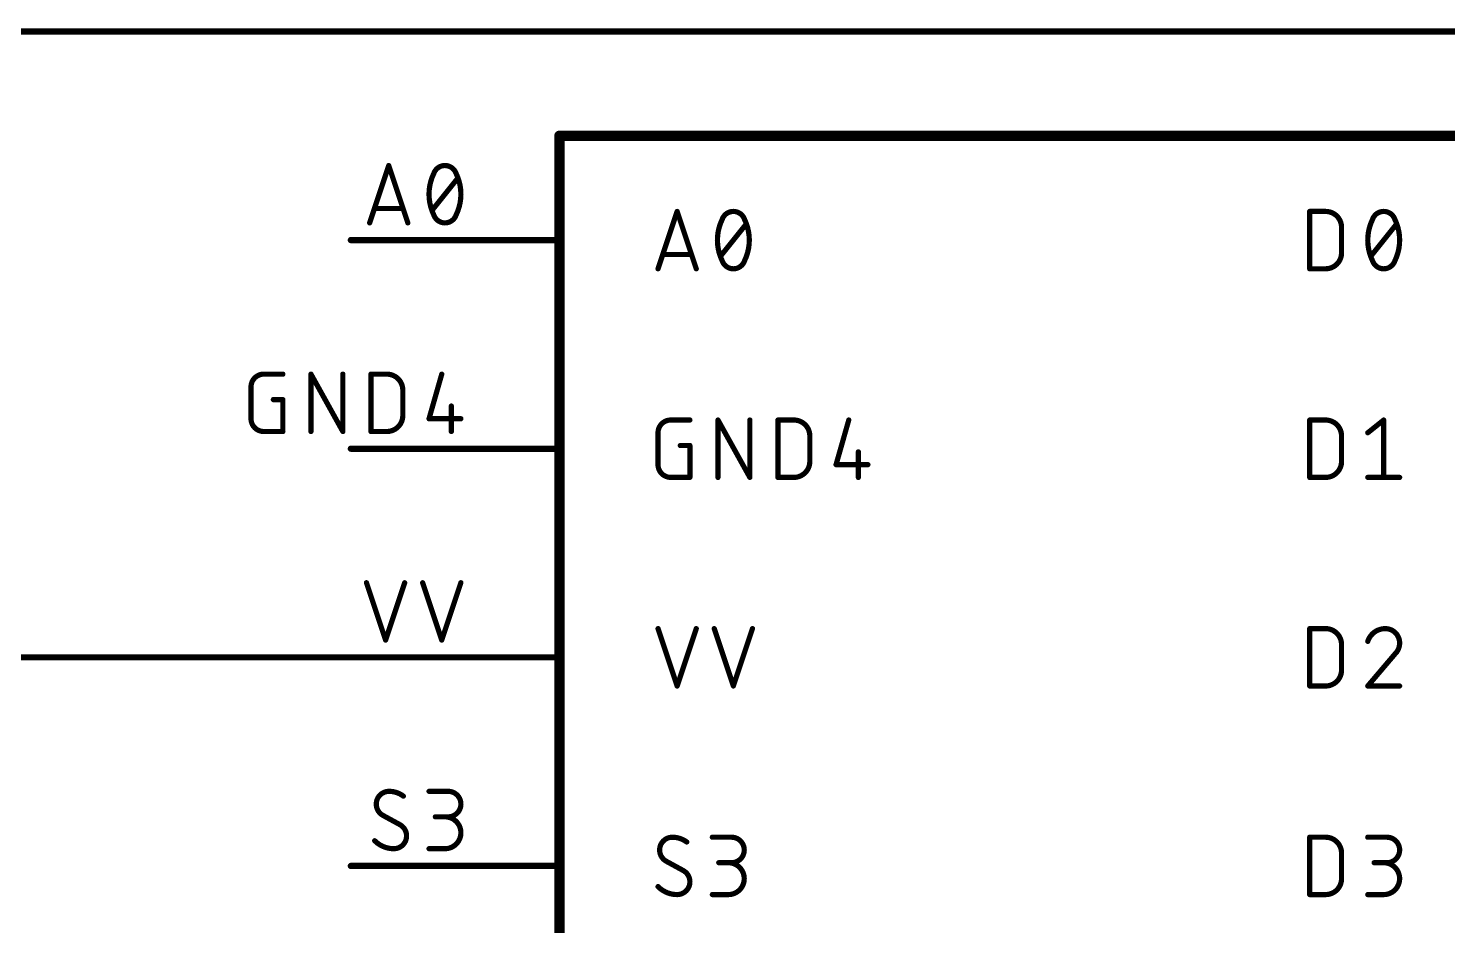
# Model space of a CAD drawing. Extents: x -10 to 250, y 0 to 179.
# Drawn here: x 75.97 to 110.53, y 115.39 to 137.24 of the extents above; entities that cross this region are included whole.
import ezdxf

# ---------------------------------------------------------------- set-up
doc = ezdxf.new("R2010")
doc.units = 0
for name, color, linetype in [('91', 94, 'CONTINUOUS'), ('94', 14, 'CONTINUOUS'), ('95', 250, 'CONTINUOUS')]:
    doc.layers.add(name, color=color, linetype=linetype)

msp = doc.modelspace()

# ---------------------------------------------------------------- linework, layer by layer
at = {"layer": '91', "const_width": 0.1524}
for points in [[(119.38, 137.16), (60.96, 137.16)], [(83.82, 121.92), (58.42, 121.92)]]:
    msp.add_lwpolyline(points, dxfattribs=at)
at = {"layer": '91', "const_width": 0.0762}
msp.add_lwpolyline([(83.82, 121.8819, 1), (83.82, 121.9581)], format="xyb", dxfattribs=at)
at = {"layer": '94'}
for points, const_width in [([(88.9, 134.62), (88.9, 58.42)], 0.254), ([(111.76, 134.62), (88.9, 134.62)], 0.254), ([(83.82, 132.08), (88.9, 132.08)], 0.1524), ([(83.82, 127), (88.9, 127)], 0.1524), ([(83.82, 121.92), (88.9, 121.92)], 0.1524), ([(83.82, 116.84), (88.9, 116.84)], 0.1524)]:
    msp.add_lwpolyline(points, dxfattribs=dict(at, const_width=const_width))
for points, const_width in [([(88.9635, 134.62, 1), (88.8365, 134.62)], 0.127), ([(88.9, 134.6835, 1), (88.9, 134.5565)], 0.127), ([(83.82, 132.1181, 1), (83.82, 132.0419)], 0.0762), ([(88.9, 132.0419, 1), (88.9, 132.1181)], 0.0762), ([(83.82, 127.0381, 1), (83.82, 126.9619)], 0.0762), ([(88.9, 126.9619, 1), (88.9, 127.0381)], 0.0762), ([(83.82, 121.9581, 1), (83.82, 121.8819)], 0.0762), ([(88.9, 121.8819, 1), (88.9, 121.9581)], 0.0762), ([(83.82, 116.8781, 1), (83.82, 116.8019)], 0.0762), ([(88.9, 116.8019, 1), (88.9, 116.8781)], 0.0762)]:
    msp.add_lwpolyline(points, format="xyb", dxfattribs=dict(at, const_width=const_width))
at = {"layer": '95', "const_width": 0.127}
for points in [[(84.2771, 132.4991), (84.7428, 133.8961)], [(84.7428, 133.8961), (85.2085, 132.4991)], [(85.8012, 132.8095), (86.4221, 133.5857)], [(85.092, 132.8484), (84.3935, 132.8484)], [(91.3003, 131.3815), (91.766, 132.7785)], [(91.766, 132.7785), (92.2316, 131.3815)], [(107.1691, 131.3815), (107.1691, 132.7785)], [(107.1691, 132.7785), (107.5572, 132.7785)], [(92.8244, 131.6919), (93.4453, 132.4681)], [(107.9452, 132.3904), (107.9452, 131.7696)], [(108.6612, 131.6919), (109.2821, 132.4681)], [(92.1152, 131.7308), (91.4167, 131.7308)], [(107.5572, 131.3815), (107.1691, 131.3815)], [(81.3889, 127.7295), (81.3889, 128.5057)], [(81.6993, 128.8161), (82.165, 128.8161)], [(82.849, 127.4191), (82.849, 128.8161)], [(82.849, 128.8161), (83.6251, 127.4191)], [(83.6251, 127.4191), (83.6251, 128.8161)], [(84.3091, 127.4191), (84.3091, 128.8161)], [(84.3091, 128.8161), (84.6972, 128.8161)], [(86.034, 128.8161), (85.7236, 127.7295)], [(81.9322, 128.1952), (82.165, 128.1952)], [(82.165, 128.1952), (82.165, 127.4191)], [(85.0852, 128.428), (85.0852, 127.8072)], [(86.2669, 128.04), (86.2669, 127.4191)], [(85.7236, 127.7295), (86.4997, 127.7295)], [(91.6107, 127.6985), (92.0764, 127.6985)], [(92.7604, 126.3015), (92.7604, 127.6985)], [(92.7604, 127.6985), (93.5365, 126.3015)], [(93.5365, 126.3015), (93.5365, 127.6985)], [(94.2205, 126.3015), (94.2205, 127.6985)], [(94.2205, 127.6985), (94.6086, 127.6985)], [(95.9454, 127.6985), (95.635, 126.6119)], [(107.1691, 126.3015), (107.1691, 127.6985)], [(107.1691, 127.6985), (107.5572, 127.6985)], [(108.5836, 127.3881), (108.9716, 127.6985)], [(108.9716, 127.6985), (108.9716, 126.3015)], [(82.165, 127.4191), (81.6993, 127.4191)], [(84.6972, 127.4191), (84.3091, 127.4191)], [(91.3003, 126.6119), (91.3003, 127.3881)], [(94.9966, 127.3104), (94.9966, 126.6896)], [(107.9452, 127.3104), (107.9452, 126.6896)], [(91.8436, 127.0776), (92.0764, 127.0776)], [(92.0764, 127.0776), (92.0764, 126.3015)], [(96.1783, 126.9224), (96.1783, 126.3015)], [(95.635, 126.6119), (96.4111, 126.6119)], [(92.0764, 126.3015), (91.6107, 126.3015)], [(94.6086, 126.3015), (94.2205, 126.3015)], [(107.5572, 126.3015), (107.1691, 126.3015)], [(108.5836, 126.3015), (109.3597, 126.3015)], [(84.1995, 123.7361), (84.6652, 122.3391)], [(84.6652, 122.3391), (85.1309, 123.7361)], [(85.5684, 123.7361), (86.034, 122.3391)], [(86.034, 122.3391), (86.4997, 123.7361)], [(91.3003, 122.6185), (91.766, 121.2215)], [(91.766, 121.2215), (92.2316, 122.6185)], [(92.6692, 122.6185), (93.1348, 121.2215)], [(93.1348, 121.2215), (93.6005, 122.6185)], [(107.1691, 121.2215), (107.1691, 122.6185)], [(107.1691, 122.6185), (107.5572, 122.6185)], [(107.9452, 122.2304), (107.9452, 121.6096)], [(109.2433, 121.9976), (108.5836, 121.2215)], [(107.5572, 121.2215), (107.1691, 121.2215)], [(108.5836, 121.2215), (109.3597, 121.2215)], [(85.7236, 118.6561), (86.1893, 118.6561)], [(85.0213, 117.8412), (84.5944, 118.074)], [(86.1893, 118.0352), (85.8788, 118.0352)], [(92.6235, 117.5385), (93.0892, 117.5385)], [(107.1691, 116.1415), (107.1691, 117.5385)], [(107.1691, 117.5385), (107.5572, 117.5385)], [(108.5836, 117.5385), (109.0493, 117.5385)], [(85.7236, 117.2591), (86.1116, 117.2591)], [(107.9452, 117.1504), (107.9452, 116.5296)], [(91.9212, 116.7236), (91.4943, 116.9564)], [(93.0892, 116.9176), (92.7787, 116.9176)], [(109.0493, 116.9176), (108.7388, 116.9176)], [(92.6235, 116.1415), (93.0116, 116.1415)], [(107.5572, 116.1415), (107.1691, 116.1415)], [(108.5836, 116.1415), (108.9716, 116.1415)]]:
    msp.add_lwpolyline(points, dxfattribs=at)
at = {"layer": '95'}
for points, const_width in [([(84.7729, 133.9061, 1), (84.7127, 133.8861)], 0.0635), ([(84.7729, 133.8861, 1), (84.7127, 133.9061)], 0.0635), ([(85.84, 133.7021, 0.1139), (85.7236, 133.1976)], 0.127), ([(86.1116, 133.8961, 0.3205), (85.84, 133.7021)], 0.127), ([(85.8685, 133.6882, 1), (85.8115, 133.716)], 0.0635), ([(86.3833, 133.7021, 0.3205), (86.1116, 133.8961)], 0.127), ([(86.1116, 133.9278, 1), (86.1116, 133.8644)], 0.0635), ([(86.1116, 133.8644, 1), (86.1116, 133.9279)], 0.0635), ([(86.4118, 133.716, 1), (86.3547, 133.6882)], 0.0635), ([(86.4997, 133.1976, 0.1139), (86.3833, 133.7021)], 0.127), ([(85.81, 133.7124, 1), (85.87, 133.6918)], 0.0635), ([(86.3533, 133.6918, 1), (86.4133, 133.7124)], 0.0635), ([(86.4469, 133.5658, 1), (86.3973, 133.6055)], 0.0635), ([(85.7553, 133.1976, 1), (85.6918, 133.1976)], 0.0635), ([(85.6918, 133.1976, 1), (85.7553, 133.1976)], 0.0635), ([(85.7236, 133.1976, 0.1139), (85.84, 132.6931)], 0.127), ([(86.3833, 132.6931, 0.1139), (86.4997, 133.1976)], 0.127), ([(86.5315, 133.1976, 1), (86.468, 133.1976)], 0.0635), ([(86.468, 133.1976, 1), (86.5314, 133.1976)], 0.0635), ([(84.3935, 132.8801, 1), (84.3935, 132.8166)], 0.0635), ([(85.092, 132.8166, 1), (85.092, 132.8801)], 0.0635), ([(85.7764, 132.8294, 1), (85.826, 132.7897)], 0.0635), ([(85.84, 132.6931, 0.3205), (86.1116, 132.4991)], 0.127), ([(85.87, 132.7034, 1), (85.81, 132.6828)], 0.0635), ([(85.8115, 132.6792, 1), (85.8685, 132.707)], 0.0635), ([(86.1116, 132.4991, 0.3205), (86.3833, 132.6931)], 0.127), ([(86.3547, 132.707, 1), (86.4118, 132.6792)], 0.0635), ([(86.4133, 132.6828, 1), (86.3533, 132.7034)], 0.0635), ([(91.7961, 132.7885, 1), (91.7358, 132.7685)], 0.0635), ([(91.7961, 132.7685, 1), (91.7358, 132.7885)], 0.0635), ([(93.1348, 132.7785, 0.3205), (92.8632, 132.5845)], 0.127), ([(93.4065, 132.5845, 0.3205), (93.1348, 132.7785)], 0.127), ([(93.1348, 132.8102, 1), (93.1348, 132.7468)], 0.0635), ([(93.1348, 132.7468, 1), (93.1348, 132.8102)], 0.0635), ([(107.2009, 132.7785, 1), (107.1374, 132.7785)], 0.0635), ([(107.1691, 132.8102, 1), (107.1691, 132.7468)], 0.0635), ([(107.9452, 132.3904, 0.4142), (107.5572, 132.7785)], 0.127), ([(107.5572, 132.8102, 1), (107.5572, 132.7468)], 0.0635), ([(107.5572, 132.7468, 1), (107.5572, 132.8102)], 0.0635), ([(108.9716, 132.7785, 0.3205), (108.7, 132.5845)], 0.127), ([(109.2433, 132.5845, 0.3205), (108.9716, 132.7785)], 0.127), ([(108.9716, 132.8102, 1), (108.9716, 132.7468)], 0.0635), ([(108.9716, 132.7468, 1), (108.9716, 132.8102)], 0.0635), ([(84.247, 132.5091, 1), (84.3072, 132.4891)], 0.0635), ([(85.1783, 132.4891, 1), (85.2386, 132.5091)], 0.0635), ([(86.1116, 132.5308, 1), (86.1116, 132.4674)], 0.0635), ([(86.1116, 132.4674, 1), (86.1116, 132.5308)], 0.0635), ([(92.8632, 132.5845, 0.1139), (92.7468, 132.08)], 0.127), ([(92.8331, 132.5948, 1), (92.8932, 132.5742)], 0.0635), ([(92.8917, 132.5706, 1), (92.8346, 132.5984)], 0.0635), ([(93.435, 132.5984, 1), (93.3779, 132.5706)], 0.0635), ([(93.5229, 132.08, 0.1139), (93.4065, 132.5845)], 0.127), ([(93.3764, 132.5742, 1), (93.4365, 132.5948)], 0.0635), ([(93.4701, 132.4482, 1), (93.4205, 132.4879)], 0.0635), ([(107.977, 132.3904, 1), (107.9135, 132.3904)], 0.0635), ([(107.9135, 132.3904, 1), (107.977, 132.3904)], 0.0635), ([(108.7, 132.5845, 0.1139), (108.5836, 132.08)], 0.127), ([(108.67, 132.5948, 1), (108.73, 132.5742)], 0.0635), ([(108.7285, 132.5706, 1), (108.6715, 132.5984)], 0.0635), ([(109.2718, 132.5984, 1), (109.2147, 132.5706)], 0.0635), ([(109.3597, 132.08, 0.1139), (109.2433, 132.5845)], 0.127), ([(109.2133, 132.5742, 1), (109.2733, 132.5948)], 0.0635), ([(109.3069, 132.4482, 1), (109.2573, 132.4879)], 0.0635), ([(92.7468, 132.08, 0.1139), (92.8632, 131.5755)], 0.127), ([(92.7785, 132.08, 1), (92.715, 132.08)], 0.0635), ([(92.715, 132.08, 1), (92.7785, 132.08)], 0.0635), ([(93.4065, 131.5755, 0.1139), (93.5229, 132.08)], 0.127), ([(93.5546, 132.08, 1), (93.4911, 132.08)], 0.0635), ([(93.4911, 132.08, 1), (93.5546, 132.08)], 0.0635), ([(108.6153, 132.08, 1), (108.5518, 132.08)], 0.0635), ([(108.5518, 132.08, 1), (108.6153, 132.08)], 0.0635), ([(108.5836, 132.08, 0.1139), (108.7, 131.5755)], 0.127), ([(109.2433, 131.5755, 0.1139), (109.3597, 132.08)], 0.127), ([(109.3915, 132.08, 1), (109.328, 132.08)], 0.0635), ([(109.328, 132.08, 1), (109.3914, 132.08)], 0.0635), ([(91.4167, 131.7625, 1), (91.4167, 131.699)], 0.0635), ([(92.1152, 131.699, 1), (92.1152, 131.7625)], 0.0635), ([(92.7996, 131.7118, 1), (92.8492, 131.6721)], 0.0635), ([(107.5572, 131.3815, 0.4142), (107.9452, 131.7696)], 0.127), ([(107.977, 131.7696, 1), (107.9135, 131.7696)], 0.0635), ([(107.9135, 131.7696, 1), (107.977, 131.7696)], 0.0635), ([(108.6364, 131.7118, 1), (108.686, 131.6721)], 0.0635), ([(91.2702, 131.3915, 1), (91.3304, 131.3715)], 0.0635), ([(92.2015, 131.3715, 1), (92.2618, 131.3915)], 0.0635), ([(92.8932, 131.5858, 1), (92.8331, 131.5652)], 0.0635), ([(92.8632, 131.5755, 0.3205), (93.1348, 131.3815)], 0.127), ([(92.8346, 131.5616, 1), (92.8917, 131.5894)], 0.0635), ([(93.1348, 131.3815, 0.3205), (93.4065, 131.5755)], 0.127), ([(93.1348, 131.4132, 1), (93.1348, 131.3498)], 0.0635), ([(93.1348, 131.3498, 1), (93.1348, 131.4132)], 0.0635), ([(93.3779, 131.5894, 1), (93.435, 131.5616)], 0.0635), ([(93.4365, 131.5652, 1), (93.3764, 131.5858)], 0.0635), ([(107.1691, 131.4133, 1), (107.1691, 131.3498)], 0.0635), ([(107.1374, 131.3815, 1), (107.2009, 131.3815)], 0.0635), ([(107.5572, 131.4132, 1), (107.5572, 131.3498)], 0.0635), ([(107.5572, 131.3498, 1), (107.5572, 131.4133)], 0.0635), ([(108.7, 131.5755, 0.3205), (108.9716, 131.3815)], 0.127), ([(108.73, 131.5858, 1), (108.67, 131.5652)], 0.0635), ([(108.6715, 131.5616, 1), (108.7285, 131.5894)], 0.0635), ([(108.9716, 131.3815, 0.3205), (109.2433, 131.5755)], 0.127), ([(108.9716, 131.4132, 1), (108.9716, 131.3498)], 0.0635), ([(108.9716, 131.3498, 1), (108.9716, 131.4132)], 0.0635), ([(109.2147, 131.5894, 1), (109.2718, 131.5616)], 0.0635), ([(109.2733, 131.5652, 1), (109.2133, 131.5858)], 0.0635), ([(81.6993, 128.8161, 0.4142), (81.3889, 128.5057)], 0.127), ([(81.4206, 128.5057, 1), (81.3571, 128.5057)], 0.0635), ([(81.6993, 128.8478, 1), (81.6993, 128.7844)], 0.0635), ([(81.6993, 128.7844, 1), (81.6993, 128.8478)], 0.0635), ([(82.165, 128.7844, 1), (82.165, 128.8478)], 0.0635), ([(82.8768, 128.8315, 1), (82.8212, 128.8007)], 0.0635), ([(82.8808, 128.8161, 1), (82.8173, 128.8161)], 0.0635), ([(83.6569, 128.8161, 1), (83.5934, 128.8161)], 0.0635), ([(84.3409, 128.8161, 1), (84.2774, 128.8161)], 0.0635), ([(84.3091, 128.8478, 1), (84.3091, 128.7844)], 0.0635), ([(85.0852, 128.428, 0.4142), (84.6972, 128.8161)], 0.127), ([(84.6972, 128.8478, 1), (84.6972, 128.7844)], 0.0635), ([(84.6972, 128.7844, 1), (84.6972, 128.8478)], 0.0635), ([(86.0646, 128.8074, 1), (86.0035, 128.8248)], 0.0635), ([(81.3571, 128.5057, 1), (81.4206, 128.5057)], 0.0635), ([(81.9322, 128.227, 1), (81.9322, 128.1635)], 0.0635), ([(82.1968, 128.1952, 1), (82.1333, 128.1952)], 0.0635), ([(82.165, 128.1635, 1), (82.165, 128.227)], 0.0635), ([(85.117, 128.428, 1), (85.0535, 128.428)], 0.0635), ([(85.0535, 128.428, 1), (85.117, 128.428)], 0.0635), ([(86.2986, 128.04, 1), (86.2351, 128.04)], 0.0635), ([(81.3889, 127.7295, 0.4142), (81.6993, 127.4191)], 0.127), ([(81.4206, 127.7295, 1), (81.3571, 127.7295)], 0.0635), ([(81.3571, 127.7295, 1), (81.4206, 127.7295)], 0.0635), ([(84.6972, 127.4191, 0.4142), (85.0852, 127.8072)], 0.127), ([(85.117, 127.8072, 1), (85.0535, 127.8072)], 0.0635), ([(85.0535, 127.8072, 1), (85.117, 127.8072)], 0.0635), ([(85.7236, 127.7613, 1), (85.7236, 127.6978)], 0.0635), ([(85.6931, 127.7383, 1), (85.7541, 127.7208)], 0.0635), ([(86.4997, 127.6978, 1), (86.4997, 127.7613)], 0.0635), ([(91.6107, 127.6985, 0.4142), (91.3003, 127.3881)], 0.127), ([(91.6107, 127.7303, 1), (91.6107, 127.6668)], 0.0635), ([(91.6107, 127.6668, 1), (91.6107, 127.7302)], 0.0635), ([(92.0764, 127.6668, 1), (92.0764, 127.7303)], 0.0635), ([(92.7922, 127.6985, 1), (92.7287, 127.6985)], 0.0635), ([(92.7882, 127.7139, 1), (92.7327, 127.6831)], 0.0635), ([(93.5683, 127.6985, 1), (93.5048, 127.6985)], 0.0635), ([(94.2205, 127.7303, 1), (94.2205, 127.6668)], 0.0635), ([(94.2523, 127.6985, 1), (94.1888, 127.6985)], 0.0635), ([(94.6086, 127.7303, 1), (94.6086, 127.6668)], 0.0635), ([(94.9966, 127.3104, 0.4142), (94.6086, 127.6985)], 0.127), ([(94.6086, 127.6668, 1), (94.6086, 127.7303)], 0.0635), ([(95.976, 127.6898, 1), (95.9149, 127.7072)], 0.0635), ([(107.1691, 127.7303, 1), (107.1691, 127.6668)], 0.0635), ([(107.2009, 127.6985, 1), (107.1374, 127.6985)], 0.0635), ([(107.5572, 127.7303, 1), (107.5572, 127.6668)], 0.0635), ([(107.9452, 127.3104, 0.4142), (107.5572, 127.6985)], 0.127), ([(107.5572, 127.6668, 1), (107.5572, 127.7303)], 0.0635), ([(109.0034, 127.6985, 1), (108.9399, 127.6985)], 0.0635), ([(108.9915, 127.6737, 1), (108.9518, 127.7233)], 0.0635), ([(81.6993, 127.4509, 1), (81.6993, 127.3873)], 0.0635), ([(81.6993, 127.3873, 1), (81.6993, 127.4509)], 0.0635), ([(82.1333, 127.4191, 1), (82.1968, 127.4191)], 0.0635), ([(82.165, 127.3873, 1), (82.165, 127.4509)], 0.0635), ([(82.8173, 127.4191, 1), (82.8808, 127.4191)], 0.0635), ([(83.5934, 127.4191, 1), (83.6569, 127.4191)], 0.0635), ([(83.5974, 127.4037, 1), (83.6529, 127.4345)], 0.0635), ([(84.3091, 127.4509, 1), (84.3091, 127.3873)], 0.0635), ([(84.2774, 127.4191, 1), (84.3409, 127.4191)], 0.0635), ([(84.6972, 127.4508, 1), (84.6972, 127.3874)], 0.0635), ([(84.6972, 127.3873, 1), (84.6972, 127.4509)], 0.0635), ([(86.2351, 127.4191, 1), (86.2986, 127.4191)], 0.0635), ([(91.3321, 127.3881, 1), (91.2686, 127.3881)], 0.0635), ([(91.2686, 127.3881, 1), (91.3321, 127.3881)], 0.0635), ([(95.0284, 127.3104, 1), (94.9649, 127.3104)], 0.0635), ([(94.9649, 127.3104, 1), (95.0284, 127.3104)], 0.0635), ([(107.977, 127.3104, 1), (107.9135, 127.3104)], 0.0635), ([(107.9135, 127.3104, 1), (107.977, 127.3104)], 0.0635), ([(108.5638, 127.4128, 1), (108.6034, 127.3633)], 0.0635), ([(91.8436, 127.1094, 1), (91.8436, 127.0459)], 0.0635), ([(92.1082, 127.0776, 1), (92.0447, 127.0776)], 0.0635), ([(92.0764, 127.0459, 1), (92.0764, 127.1094)], 0.0635), ([(96.21, 126.9224, 1), (96.1465, 126.9224)], 0.0635), ([(91.3003, 126.6119, 0.4142), (91.6107, 126.3015)], 0.127), ([(91.3321, 126.6119, 1), (91.2686, 126.6119)], 0.0635), ([(91.2686, 126.6119, 1), (91.3321, 126.6119)], 0.0635), ([(94.6086, 126.3015, 0.4142), (94.9966, 126.6896)], 0.127), ([(95.0284, 126.6896, 1), (94.9649, 126.6896)], 0.0635), ([(94.9649, 126.6896, 1), (95.0284, 126.6896)], 0.0635), ([(95.635, 126.6437, 1), (95.635, 126.5802)], 0.0635), ([(95.6045, 126.6207, 1), (95.6655, 126.6032)], 0.0635), ([(96.4111, 126.5802, 1), (96.4111, 126.6437)], 0.0635), ([(107.5572, 126.3015, 0.4142), (107.9452, 126.6896)], 0.127), ([(107.977, 126.6896, 1), (107.9135, 126.6896)], 0.0635), ([(107.9135, 126.6896, 1), (107.977, 126.6896)], 0.0635), ([(91.6107, 126.3333, 1), (91.6107, 126.2698)], 0.0635), ([(91.6107, 126.2698, 1), (91.6107, 126.3333)], 0.0635), ([(92.0447, 126.3015, 1), (92.1082, 126.3015)], 0.0635), ([(92.0764, 126.2698, 1), (92.0764, 126.3333)], 0.0635), ([(92.7287, 126.3015, 1), (92.7922, 126.3015)], 0.0635), ([(93.5048, 126.3015, 1), (93.5683, 126.3015)], 0.0635), ([(93.5088, 126.2861, 1), (93.5643, 126.3169)], 0.0635), ([(94.2205, 126.3333, 1), (94.2205, 126.2698)], 0.0635), ([(94.1888, 126.3015, 1), (94.2523, 126.3015)], 0.0635), ([(94.6086, 126.3332, 1), (94.6086, 126.2698)], 0.0635), ([(94.6086, 126.2698, 1), (94.6086, 126.3333)], 0.0635), ([(96.1465, 126.3015, 1), (96.21, 126.3015)], 0.0635), ([(107.1691, 126.3333, 1), (107.1691, 126.2698)], 0.0635), ([(107.1374, 126.3015, 1), (107.2009, 126.3015)], 0.0635), ([(107.5572, 126.3332, 1), (107.5572, 126.2698)], 0.0635), ([(107.5572, 126.2698, 1), (107.5572, 126.3333)], 0.0635), ([(108.5836, 126.3333, 1), (108.5836, 126.2698)], 0.0635), ([(108.9399, 126.3015, 1), (109.0034, 126.3015)], 0.0635), ([(109.3597, 126.2698, 1), (109.3597, 126.3333)], 0.0635), ([(84.2296, 123.7461, 1), (84.1694, 123.7261)], 0.0635), ([(85.161, 123.7261, 1), (85.1007, 123.7461)], 0.0635), ([(85.5985, 123.7461, 1), (85.5382, 123.7261)], 0.0635), ([(86.5298, 123.7261, 1), (86.4696, 123.7461)], 0.0635), ([(84.6351, 122.3491, 1), (84.6953, 122.3291)], 0.0635), ([(84.6351, 122.3291, 1), (84.6953, 122.3491)], 0.0635), ([(86.0039, 122.3491, 1), (86.0642, 122.3291)], 0.0635), ([(86.0039, 122.3291, 1), (86.0642, 122.3491)], 0.0635), ([(91.3304, 122.6285, 1), (91.2702, 122.6085)], 0.0635), ([(92.2618, 122.6085, 1), (92.2015, 122.6285)], 0.0635), ([(92.6993, 122.6285, 1), (92.639, 122.6085)], 0.0635), ([(93.6306, 122.6085, 1), (93.5704, 122.6285)], 0.0635), ([(107.1691, 122.6503, 1), (107.1691, 122.5868)], 0.0635), ([(107.2009, 122.6185, 1), (107.1374, 122.6185)], 0.0635), ([(107.5572, 122.6503, 1), (107.5572, 122.5868)], 0.0635), ([(107.9452, 122.2304, 0.4142), (107.5572, 122.6185)], 0.127), ([(107.5572, 122.5868, 1), (107.5572, 122.6503)], 0.0635), ([(109.0105, 122.6185, 0.3252), (108.5836, 122.3081)], 0.127), ([(108.5534, 122.3178, 1), (108.6138, 122.2983)], 0.0635), ([(109.0105, 122.6503, 1), (109.0105, 122.5868)], 0.0635), ([(109.3597, 122.2692, 0.4142), (109.0105, 122.6185)], 0.127), ([(109.0105, 122.5868, 1), (109.0104, 122.6502)], 0.0635), ([(107.977, 122.2304, 1), (107.9135, 122.2304)], 0.0635), ([(107.9135, 122.2304, 1), (107.977, 122.2304)], 0.0635), ([(109.2433, 121.9976, 0.2053), (109.3597, 122.2692)], 0.127), ([(109.2214, 122.0206, 1), (109.2652, 121.9746)], 0.0635), ([(109.2675, 121.977, 1), (109.2191, 122.0182)], 0.0635), ([(109.3914, 122.2692, 1), (109.328, 122.2693)], 0.0635), ([(109.328, 122.2692, 1), (109.3915, 122.2692)], 0.0635), ([(107.5572, 121.2215, 0.4142), (107.9452, 121.6096)], 0.127), ([(107.977, 121.6096, 1), (107.9135, 121.6096)], 0.0635), ([(107.9135, 121.6096, 1), (107.977, 121.6096)], 0.0635), ([(91.7358, 121.2315, 1), (91.7961, 121.2115)], 0.0635), ([(91.7358, 121.2115, 1), (91.7961, 121.2315)], 0.0635), ([(93.1047, 121.2315, 1), (93.1649, 121.2115)], 0.0635), ([(93.1047, 121.2115, 1), (93.1649, 121.2315)], 0.0635), ([(107.1691, 121.2533, 1), (107.1691, 121.1898)], 0.0635), ([(107.1374, 121.2215, 1), (107.2009, 121.2215)], 0.0635), ([(107.5572, 121.2532, 1), (107.5572, 121.1898)], 0.0635), ([(107.5572, 121.1898, 1), (107.5572, 121.2533)], 0.0635), ([(108.5836, 121.2533, 1), (108.5836, 121.1898)], 0.0635), ([(108.5594, 121.2421, 1), (108.6078, 121.2009)], 0.0635), ([(109.3597, 121.1898, 1), (109.3597, 121.2533)], 0.0635), ([(84.7496, 118.6561, 0.4142), (84.4392, 118.3457)], 0.127), ([(85.0989, 118.5397, 0.1623), (84.7496, 118.6561)], 0.127), ([(84.7496, 118.6878, 1), (84.7496, 118.6244)], 0.0635), ([(84.7496, 118.6243, 1), (84.7496, 118.6878)], 0.0635), ([(85.0798, 118.5143, 1), (85.1179, 118.5651)], 0.0635), ([(85.7236, 118.6879, 1), (85.7236, 118.6244)], 0.0635), ([(86.1893, 118.6879, 1), (86.1893, 118.6244)], 0.0635), ([(86.1893, 118.0352, 1), (86.1893, 118.6561)], 0.127), ([(86.1893, 118.6244, 1), (86.1893, 118.6879)], 0.0635), ([(84.4709, 118.3457, 1), (84.4074, 118.3457)], 0.0635), ([(84.4074, 118.3457, 1), (84.4709, 118.3457)], 0.0635), ([(84.4392, 118.3457, 0.2656), (84.5944, 118.074)], 0.127), ([(84.6096, 118.1019, 1), (84.5792, 118.0461)], 0.0635), ([(84.5783, 118.0467, 1), (84.6105, 118.1014)], 0.0635), ([(85.0374, 117.8685, 1), (85.0051, 117.8138)], 0.0635), ([(85.1765, 117.5695, 0.2656), (85.0213, 117.8412)], 0.127), ([(85.006, 117.8133, 1), (85.0365, 117.8691)], 0.0635), ([(85.8788, 118.067, 1), (85.8788, 118.0035)], 0.0635), ([(86.1116, 117.2591, 1), (86.1116, 118.0352)], 0.127), ([(86.1116, 118.067, 1), (86.1116, 118.0035)], 0.0635), ([(86.1893, 118.067, 1), (86.1893, 118.0035)], 0.0635), ([(86.1893, 118.0035, 1), (86.1893, 118.067)], 0.0635), ([(84.4004, 117.4531, 0.2), (84.866, 117.2591)], 0.127), ([(84.4229, 117.4755, 1), (84.3778, 117.4308)], 0.0635), ([(84.866, 117.2591, 0.4142), (85.1765, 117.5695)], 0.127), ([(85.2082, 117.5695, 1), (85.1447, 117.5695)], 0.0635), ([(85.1447, 117.5695, 1), (85.2082, 117.5695)], 0.0635), ([(91.6496, 117.5385, 0.4142), (91.3391, 117.2281)], 0.127), ([(91.9988, 117.4221, 0.1623), (91.6496, 117.5385)], 0.127), ([(91.6496, 117.5702, 1), (91.6495, 117.5068)], 0.0635), ([(91.6495, 117.5067, 1), (91.6496, 117.5702)], 0.0635), ([(92.6235, 117.5703, 1), (92.6235, 117.5067)], 0.0635), ([(93.0892, 117.5703, 1), (93.0892, 117.5067)], 0.0635), ([(93.0892, 116.9176, 1), (93.0892, 117.5385)], 0.127), ([(93.0892, 117.5067, 1), (93.0892, 117.5703)], 0.0635), ([(107.1691, 117.5703, 1), (107.1691, 117.5067)], 0.0635), ([(107.2009, 117.5385, 1), (107.1374, 117.5385)], 0.0635), ([(107.5572, 117.5703, 1), (107.5572, 117.5067)], 0.0635), ([(107.9452, 117.1504, 0.4142), (107.5572, 117.5385)], 0.127), ([(107.5572, 117.5067, 1), (107.5572, 117.5703)], 0.0635), ([(108.5836, 117.5703, 1), (108.5836, 117.5067)], 0.0635), ([(109.0493, 117.5703, 1), (109.0493, 117.5067)], 0.0635), ([(109.0493, 116.9176, 1), (109.0493, 117.5385)], 0.127), ([(109.0493, 117.5067, 1), (109.0493, 117.5703)], 0.0635), ([(84.866, 117.2909, 1), (84.866, 117.2274)], 0.0635), ([(84.866, 117.2274, 1), (84.866, 117.2908)], 0.0635), ([(85.7236, 117.2909, 1), (85.7236, 117.2274)], 0.0635), ([(86.1116, 117.2909, 1), (86.1116, 117.2274)], 0.0635), ([(86.1116, 117.2274, 1), (86.1116, 117.2909)], 0.0635), ([(91.3391, 117.2281, 0.2656), (91.4943, 116.9564)], 0.127), ([(91.3709, 117.2281, 1), (91.3074, 117.2281)], 0.0635), ([(91.3074, 117.2281, 1), (91.3709, 117.2281)], 0.0635), ([(91.9798, 117.3967, 1), (92.0178, 117.4475)], 0.0635), ([(107.977, 117.1504, 1), (107.9135, 117.1504)], 0.0635), ([(107.9135, 117.1504, 1), (107.977, 117.1504)], 0.0635), ([(91.5095, 116.9843, 1), (91.4791, 116.9285)], 0.0635), ([(91.4782, 116.9291, 1), (91.5104, 116.9838)], 0.0635), ([(92.7787, 116.9494, 1), (92.7787, 116.8859)], 0.0635), ([(93.0116, 116.1415, 1), (93.0116, 116.9176)], 0.127), ([(93.0116, 116.9494, 1), (93.0116, 116.8859)], 0.0635), ([(93.0892, 116.9494, 1), (93.0892, 116.8859)], 0.0635), ([(93.0892, 116.8859, 1), (93.0892, 116.9494)], 0.0635), ([(108.7388, 116.9494, 1), (108.7388, 116.8859)], 0.0635), ([(108.9716, 116.1415, 1), (108.9716, 116.9176)], 0.127), ([(108.9716, 116.9494, 1), (108.9716, 116.8859)], 0.0635), ([(109.0493, 116.9494, 1), (109.0493, 116.8859)], 0.0635), ([(109.0493, 116.8859, 1), (109.0493, 116.9494)], 0.0635), ([(91.766, 116.1415, 0.4142), (92.0764, 116.4519)], 0.127), ([(92.0764, 116.4519, 0.2656), (91.9212, 116.7236)], 0.127), ([(91.9373, 116.7509, 1), (91.9051, 116.6962)], 0.0635), ([(91.906, 116.6957, 1), (91.9364, 116.7515)], 0.0635), ([(92.1082, 116.4519, 1), (92.0447, 116.4519)], 0.0635), ([(92.0447, 116.4519, 1), (92.1082, 116.4519)], 0.0635), ([(107.5572, 116.1415, 0.4142), (107.9452, 116.5296)], 0.127), ([(107.977, 116.5296, 1), (107.9135, 116.5296)], 0.0635), ([(107.9135, 116.5296, 1), (107.977, 116.5296)], 0.0635), ([(91.3003, 116.3355, 0.2), (91.766, 116.1415)], 0.127), ([(91.3228, 116.3579, 1), (91.2778, 116.3132)], 0.0635), ([(91.766, 116.1733, 1), (91.766, 116.1098)], 0.0635), ([(91.766, 116.1098, 1), (91.766, 116.1732)], 0.0635), ([(92.6235, 116.1733, 1), (92.6235, 116.1098)], 0.0635), ([(93.0116, 116.1733, 1), (93.0116, 116.1098)], 0.0635), ([(93.0116, 116.1098, 1), (93.0116, 116.1733)], 0.0635), ([(107.1691, 116.1733, 1), (107.1691, 116.1098)], 0.0635), ([(107.1374, 116.1415, 1), (107.2009, 116.1415)], 0.0635), ([(107.5572, 116.1732, 1), (107.5572, 116.1098)], 0.0635), ([(107.5572, 116.1098, 1), (107.5572, 116.1733)], 0.0635), ([(108.5836, 116.1733, 1), (108.5836, 116.1098)], 0.0635), ([(108.9716, 116.1733, 1), (108.9716, 116.1098)], 0.0635), ([(108.9716, 116.1098, 1), (108.9716, 116.1733)], 0.0635)]:
    msp.add_lwpolyline(points, format="xyb", dxfattribs=dict(at, const_width=const_width))

doc.saveas('drawing.dxf')
